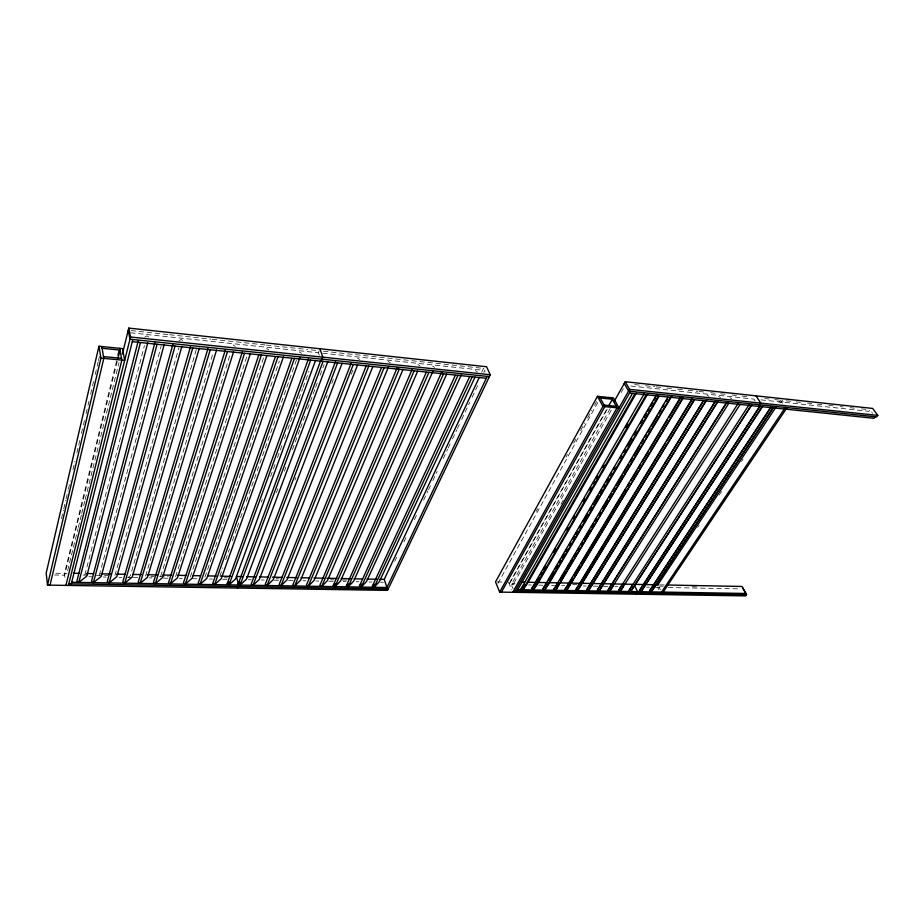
<?xml version="1.0" encoding="UTF-8"?>
<svg xmlns="http://www.w3.org/2000/svg" width="924" height="924" viewBox="0 0 924 924"><rect width="100%" height="100%" fill="white"/><g stroke="black" fill="none" stroke-linecap="round" stroke-linejoin="round"><path stroke-width="0.69" stroke-dasharray="4.62 3.46" d="M61.481 518.572L63.444 510.175M63.779 508.778L65.743 500.381M66.066 498.983L68.041 490.598M68.364 489.2L70.328 480.803M72.95 469.611L74.913 461.226M76.888 452.829L79.834 440.24M81.474 433.252L83.114 426.253M83.437 424.855L84.419 420.663M86.059 413.663L87.699 406.676M88.023 405.278L89.004 401.074M90.644 394.086L92.285 387.087M92.608 385.689L93.59 381.497M95.23 374.509L96.87 367.509M97.193 366.112L98.187 361.919M98.51 360.522L99.492 356.317M116.597 360.914L64.461 573.423L65.258 580.076M117.256 361.272L64.668 575.213L54.631 575.017M67.625 570.686L77.974 528.782M78.321 527.385L81.427 514.818M81.762 513.421L84.869 500.843M85.216 499.445L119.034 362.578M84.869 574.855L144.444 345.576M99.318 575.132L161.192 345.923M114.911 575.433L178.852 347.794M196.304 349.595L130.33 575.733L128.182 577.488M145.576 576.022L213.097 352.806M160.672 576.322L230.515 353.234M175.595 576.599L246.87 356.329M190.356 576.888L263.883 356.722M204.955 577.165L279.325 361.134M219.889 576.091L222.776 567.937M225.664 559.794L229.522 548.925M232.409 540.783L236.74 528.551M237.225 527.2L238.669 523.123M240.587 517.683L244.444 506.826M246.362 501.386L296.431 360.129M261.249 502.148L262.243 499.445M270.605 476.507L275.525 463.005M277.489 457.611L282.409 444.109M284.373 438.715L285.851 434.661M287.814 429.267L302.575 388.773M303.072 387.422L308.974 371.229M319.265 355.186L318.445 352.772L319.184 350.762L309.205 349.688M276.357 492.815L277.858 488.761M284.407 471.194L285.909 467.14M292.446 449.572L300 429.302M300.496 427.951L305.532 414.437M307.542 409.032L315.084 388.761M315.581 387.41L318.099 380.653M320.108 375.26L324.139 364.449M294.929 480.11L295.957 477.419M326.172 398.163L327.2 395.472M331.808 383.379L333.345 379.348M351.282 374.278L352.864 370.247M481.67 372.291L483.506 368.376L485.1 371.806M394.744 561.318L397.817 554.816M403.961 541.787L407.034 535.285M414.402 519.658L417.475 513.143M423.619 500.127L427.928 491.002M428.54 489.708L430.376 485.805M432.836 480.596L437.133 471.471M443.277 458.454L447.586 449.341M448.198 448.036L450.034 444.132M452.494 438.923L456.791 429.81M457.415 428.505L459.251 424.601M461.711 419.392L469.692 402.46M472.152 397.251L478.909 382.929M483.829 372.511L485.054 369.912M536.197 511.295L537.595 508.766M566.066 457.057L567.452 454.527M573.7 443.185L576.484 438.138M580.653 430.561L584.823 422.996M587.595 417.948L591.764 410.383M594.536 405.336L596.627 401.559M497.921 583.448L598.128 401.801M509.159 583.668L606.756 409.263M607.137 409.205L510.291 582.189L512.924 588.53M610.14 408.604L511.307 584.626L514.183 584.684M513.825 583.321L612.046 408.778M621.228 392.457L623.354 388.692M560.972 504.169L563.813 499.156M778.932 402.621L780.526 400.219M697.643 527.396L699.237 524.994M719.184 495.045L721.575 491.452M741.51 461.503L743.104 459.101M780.595 402.795L782.189 400.392L784.973 404.504M178.794 340.956L181.185 339.466L183.402 340.898M144.768 337.156L146.974 335.851L149.203 337.295M88.843 576.749L91.719 576.807M103.211 577.015L106.087 577.073M119.023 577.315L121.899 577.361M127.639 577.477L131.959 577.558M133.391 577.581L137.699 577.662M149.203 577.87L152.079 577.927M163.571 578.147L167.891 578.228M179.383 578.436L182.259 578.493M192.319 578.678L198.071 578.782M209.563 579.002L212.439 579.048M222.499 579.244L226.807 579.325M248.371 579.718L251.236 579.775M261.296 579.96L264.172 580.018M274.232 580.203L278.54 580.284M288.6 580.468L292.908 580.549M302.968 580.746L305.844 580.792M315.892 580.977L318.768 581.034M328.829 581.219L333.137 581.3M343.197 581.496L346.073 581.543M356.133 581.727L358.997 581.785M369.057 581.97L371.933 582.028M380.561 582.189L383.425 582.236M528.586 584.95L531.473 584.996M538.669 585.135L542.989 585.215M551.628 585.377L554.516 585.435M561.711 585.562L564.599 585.62M583.321 585.966L586.197 586.024M593.404 586.151L597.724 586.232M603.488 586.347L607.807 586.428M615.003 586.555L617.89 586.613M646.684 587.144L649.56 587.202M655.324 587.306L662.52 587.445M668.283 587.548L740.263 588.888M659.875 584.846L664.194 584.938M55.867 573.261L66.932 573.469M497.308 581.935L502.922 582.039M83.125 575.051L88.9 575.155M96.442 575.306L107.958 575.525M150.901 576.345L153.985 576.403M159.552 576.518L168.376 576.68M224.451 577.766L227.35 577.812M276.103 578.759L279.117 578.817M330.561 579.798L333.76 579.856M342.388 580.029L346.708 580.11M514.945 583.344L512.058 583.287L514.194 588.426M572.58 584.453L577.061 584.534M659.031 586.105L663.363 586.186M692.157 586.74L696.488 586.832M131.081 330.596L168.145 334.569M169.566 334.719L210.891 339.154M212.312 339.304L265.038 344.952M266.459 345.102L307.784 349.538M323.469 351.224L482.802 368.295M634.765 384.592L640.482 385.204M645.564 385.747L654.793 386.74M656.225 386.89L661.191 387.422M666.874 388.034L672.556 388.646M677.685 389.189L682.501 389.709M688.184 390.321L697.712 391.337M699.145 391.499L703.811 391.995M710.591 392.723L715.176 393.208M720.616 393.797L726.541 394.433M732.062 395.022L736.486 395.495M742.076 396.096L747.851 396.719M764.899 398.544L769.172 398.995M774.843 399.607L779.128 400.069M786.209 400.831L790.505 401.282M796.153 401.894L800.461 402.356M807.518 403.107L811.838 403.569M817.463 404.181L821.794 404.643M828.828 405.393L833.171 405.855M840.193 406.618L843.115 406.93M850.138 407.68L854.492 408.142M861.503 408.905L865.765 409.355M130.538 332.779L318.445 352.772M322.73 353.222L482.628 370.247M630.919 386.024L753.892 399.099L755.255 401.178M760.995 399.861L868.918 411.342L870.038 409.817L872.591 413.282M729.868 397.586L731.75 398.741M718.526 396.384L720.42 397.551M707.079 395.172L708.974 396.338M475.41 370.639L477.454 371.922M432.513 366.089L434.592 367.394M417.879 364.541L419.97 365.858M388.092 361.388L390.194 362.716M357.588 358.154L359.702 359.494M299.318 351.986L301.467 353.349M266.62 348.521L268.792 349.907M233.102 344.964L235.285 346.373M781.219 401.247L782.605 403.303M659.182 587.306L660.406 589.72M657.622 587.283L658.847 589.697M508.535 582.155L511.677 589.766"/><path stroke-width="1.39" d="M98.937 346.246L100.935 358.096L124.682 360.383L122.488 348.614L98.937 346.246L46.2 573.065L47.505 585.111L387.549 590.367L490.274 374.74L486.555 366.736L128.794 328.101L122.361 354.042M47.505 585.111L100.935 358.096M50.023 585.146L103.811 358.373L101.79 346.535M117.96 355.313L118.988 351.12M117.937 358.466L120.005 350.081L102.09 348.29M65.893 585.389L121.853 360.117L119.681 348.325M68.388 585.435L130.527 337.006L128.794 328.101M71.275 583.876L132.837 339.501M138.184 341.072L76.9 581.092L78.806 582.397L86.775 576.149L147.748 342.873M78.806 582.397L140.436 342.538M154.851 342.804L91.488 581.346L93.393 582.64L101.213 576.414L164.16 344.583M93.393 582.64L157.092 344.259M172.811 344.664L107.23 581.612L109.136 582.894L116.794 576.715L181.843 346.454M109.136 582.894L175.04 346.107M190.529 346.5L122.811 581.877L124.705 583.159L132.213 577.003L199.307 348.256M124.705 583.159L192.758 347.932M208.027 348.325L138.219 582.132L140.101 583.414L147.459 577.292L216.539 350.081M140.101 583.414L210.245 349.746M225.306 350.115L153.453 582.397L155.336 583.668L162.532 577.569L233.553 351.882M155.336 583.668L227.512 351.524M242.365 351.882L168.514 582.651L170.397 583.91L177.454 577.858L250.369 353.615M170.397 583.91L244.56 353.291M258.755 354.989L183.426 582.905L185.297 584.164L192.204 578.135L266.955 355.37M185.297 584.164L261.388 355.024M275.375 356.722L198.175 583.159L200.034 584.407L206.803 578.412L283.356 357.068M200.034 584.407L278.02 356.745M291.788 358.408L212.763 583.402L214.611 584.649L221.252 578.678L300.023 357.426M214.611 584.649L294.433 358.443M315.534 360.441L235.539 578.955L229.037 584.892L227.189 583.656L308.489 358.743M229.037 584.892L310.637 360.117M327.777 361.746L246.5 579.152L240.101 585.077L238.253 583.841L320.409 361.376M237.433 588.045L238.542 585.042L236.532 576.484L242.273 576.599M321.309 361.215L322.799 357.172L319.923 348.741M240.101 585.077L323.053 361.399M335.458 361.538L251.236 584.06L253.072 585.285L259.355 579.394L342.123 363.236M253.072 585.285L337.595 362.901M351.155 363.167L265.269 584.303L267.094 585.516L273.25 579.66L357.6 364.864M267.094 585.516L353.28 364.518M366.123 366.112L279.14 584.534L280.965 585.747L286.994 579.914L372.892 366.447M280.965 585.747L368.78 366.112M381.427 367.694L292.873 584.777L294.698 585.978L300.589 580.18L388.542 366.713M294.698 585.978L384.095 367.694M308.281 586.197L399.214 369.253L397.112 367.925L306.468 585.008L308.281 586.197L314.056 580.434L402.933 369.6M412.069 369.484L319.923 585.239L321.725 586.428L327.385 580.676L417.694 371.125M321.725 586.428L414.171 370.801M432.848 371.356L340.575 580.93L335.031 586.648L333.241 585.458L426.276 372.326M335.031 586.648L428.932 372.326M346.419 585.689L441.453 372.534L443.532 373.839L348.209 586.867L346.419 585.689L348.233 583.795M446.685 374.162L353.626 581.173L348.209 586.867M461.526 374.359L366.562 581.415L361.238 587.087L359.459 585.908L455.301 375.329M361.238 587.087L457.969 375.329M475.017 377.131L379.348 581.658L374.151 587.294L372.372 586.128L469.554 376.819M374.151 587.294L472.222 376.796M384.188 579.51L479.221 377.5M386.255 588.923L487.214 376.391M597.47 396.315L602.922 406.445L618.988 407.992L613.455 397.921L597.47 396.315L495.53 581.901L499.653 592.099L745.645 595.899L746.523 594.698L742.573 587.71M499.653 592.099L602.922 406.445M501.443 592.122L604.862 406.629L599.399 396.512M608.858 405.509L612.369 399.226L600.219 398.013M614.379 401.062L625.236 381.716L872.672 408.443L877.8 415.384L876.68 416.92L628.563 391.095L624.254 383.46M512.728 592.307L617.07 407.807L611.549 397.724M514.495 592.33L629.544 389.351L625.236 381.716M517.024 591.014L630.48 391.302M636.601 392.665L526.842 584.442L522.869 589.766L521.159 588.657L632.328 393.647M522.869 589.766L635.007 393.612M647.747 393.855L537.156 584.638L533.252 589.939L531.554 588.842L644.317 393.566M536.913 581.046L539.073 577.304M540.517 574.809L541.961 572.314M543.404 569.819L545.564 566.077M553.499 552.356L555.659 548.613M566.481 529.902L567.925 527.396M572.972 518.664L574.405 516.169M583.067 501.201L584.511 498.706M589.558 489.974L591.002 487.479M593.162 483.737L594.606 481.242M596.049 478.748L597.493 476.253M602.54 467.521L603.984 465.026M625.617 427.593L627.777 423.85M533.252 589.939L646.269 394.767M542.792 589.027L656.49 394.825L658.442 396.026L544.49 590.124L542.792 589.027L546.615 583.76M548.798 580.041L553.892 571.355M555.347 568.872L557.519 565.153M558.974 562.67L560.429 560.187M561.884 557.703L564.067 553.984M565.523 551.501L566.978 549.018M569.161 545.299L570.616 542.815M572.788 539.096L574.243 536.613M575.698 534.13L577.154 531.647M579.336 527.927L580.792 525.444M582.975 521.725L587.341 514.275M589.512 510.556L591.695 506.826M593.15 504.354L598.244 495.657M599.699 493.185L601.882 489.454M603.326 486.971L604.781 484.499M606.236 482.016L608.419 478.286M609.875 475.814L611.33 473.331M613.513 469.6L614.968 467.128M620.05 458.443L621.506 455.959M623.688 452.229L625.144 449.757M627.327 446.026L631.693 438.588M633.864 434.858L636.047 431.138M640.413 423.7L642.596 419.97M644.051 417.486L646.234 413.767M647.678 411.284L649.133 408.801M650.588 406.329L652.771 402.598M654.227 400.115L655.682 397.643M659.066 396.35L548.302 584.846L544.49 590.124M671.713 396.338L555.613 590.309L553.926 589.223L667.809 397.32M559.863 580.272L564.991 571.633M566.458 569.161L572.326 559.286M573.792 556.826L575.987 553.118M577.454 550.658L578.921 548.186M581.115 544.479L582.582 542.018M584.049 539.547L589.916 529.671M591.372 527.211L593.578 523.504M595.044 521.032L596.511 518.572M598.706 514.864L600.173 512.393M602.367 508.697L607.495 500.057M608.962 497.586L611.168 493.89M612.624 491.418L614.83 487.71M616.296 485.25L622.152 475.375M623.619 472.903L628.747 464.264M630.214 461.804L632.42 458.096M633.876 455.636L639.743 445.761M641.21 443.289L643.404 439.593M644.871 437.121L646.338 434.65M647.805 432.178L649.999 428.482M651.466 426.01L657.334 416.135M658.8 413.675L660.995 409.967M662.462 407.507L663.929 405.035M666.123 401.328L667.59 398.868M555.613 590.309L670.477 397.274M770.882 407.068L649.63 590.852L651.27 591.891L772.741 408.2M683.483 397.597L566.643 590.494L564.957 589.408L680.457 397.32M570.096 581.716L572.326 578.008M573.816 575.537L579.764 565.65M581.242 563.178L625.837 489.062M627.327 486.59L629.556 482.894M631.046 480.422L636.982 470.535M638.472 468.064L640.702 464.356M642.192 461.885L648.128 452.009M649.618 449.538L660.025 432.236M661.515 429.776L667.451 419.889M668.941 417.417L680.838 397.655M566.643 590.494L682.386 398.498M694.178 399.722L577.558 590.667L575.883 589.593L692.249 398.544M580.203 583.159L665.557 443.093M667.047 440.644L691.753 400.092M760.025 405.948L639.385 590.679L641.025 591.718L762.67 405.867M694.409 400.034L578.274 589.628M706.71 400.011L588.38 590.852L586.717 589.778L703.164 400.97M586.717 589.778L703.303 401.282M588.38 590.852L705.832 400.924M632.212 585.412L629.036 590.494L630.688 591.556L751.72 404.712M718.121 401.212L599.099 591.025L597.447 589.962L715.465 400.947M714.702 402.506L597.447 589.962M599.099 591.025L717.37 402.113M608.073 590.147L726.899 402.136L728.793 403.291L609.725 591.198L608.073 590.147L726.784 402.46M621.852 585.215L618.606 590.321L620.258 591.383L623.492 586.255M618.606 590.321L738.207 403.303M620.258 591.383L740.101 404.458M609.725 591.198L613.051 586.059L611.399 585.008M629.036 590.494L749.052 404.804M630.688 591.556L751.281 405.613M635.908 594.201L637.56 591.66L634.545 585.562M758.65 406.375L760.787 403.118L756.005 395.842M639.385 590.679L760.475 405.613M641.025 591.718L762.358 406.756M649.63 590.852L771.448 406.756L773.319 407.888L651.27 591.891M657.796 584.869L775.744 407.415M660.695 593.324L785.377 407.415M662.265 593.347L787.052 407.588M575.883 589.593L579.452 584.395M564.957 589.408L568.618 584.187M553.926 589.223L557.669 583.968M745.079 594.675L745.957 593.462L742.007 586.474L667.082 584.996M875.144 416.759L874.023 418.295L629.498 393.035M531.554 588.842L535.47 583.541M521.159 588.657L524.358 584.407M372.372 586.128L374.116 584.245M359.459 585.908L361.238 584.026M333.241 585.458L335.089 583.552M238.253 583.841L240.09 582.155M227.189 583.656L229.048 581.958M71.679 582.282L386.925 587.502L384.245 579.406L379.937 579.313M517.787 589.674L745.957 593.462M68.78 583.841L388.219 588.958M515.257 590.99L746.523 594.698M73.435 573.261L79.21 573.377M86.429 573.515L93.647 573.654M100.855 573.804L110.961 574M116.736 574.116L125.398 574.289M132.617 574.428L141.268 574.601M147.043 574.716L157.149 574.913M162.924 575.028L171.587 575.202M177.362 575.306L186.013 575.479M193.232 575.629L200.45 575.768M207.669 575.906L216.332 576.079M220.663 576.172L230.757 576.368M246.569 576.68L255.174 576.853M259.482 576.934L268.087 577.107M272.384 577.188L282.421 577.385M286.729 577.477L296.766 577.673M301.062 577.754L309.667 577.927M313.975 578.008L324.012 578.216M326.877 578.262L336.913 578.47M341.222 578.551L351.259 578.747M354.123 578.805L362.728 578.978M367.036 579.059L377.073 579.256M521.771 582.12L524.647 582.178M527.523 582.236L633.933 584.338M635.377 584.361L658.431 584.823M103.5 356.583L121.529 358.339M604.042 405.105L616.239 406.283M489.373 376.611L129.984 339.212L128.251 330.284M132.282 341.695L486.324 378.251M130.527 337.006L490.274 374.74M629.544 389.351L877.8 415.384M652.656 585.804L654.284 586.844M642.48 585.608L644.109 586.648M590.205 584.603L591.857 585.666"/></g></svg>
